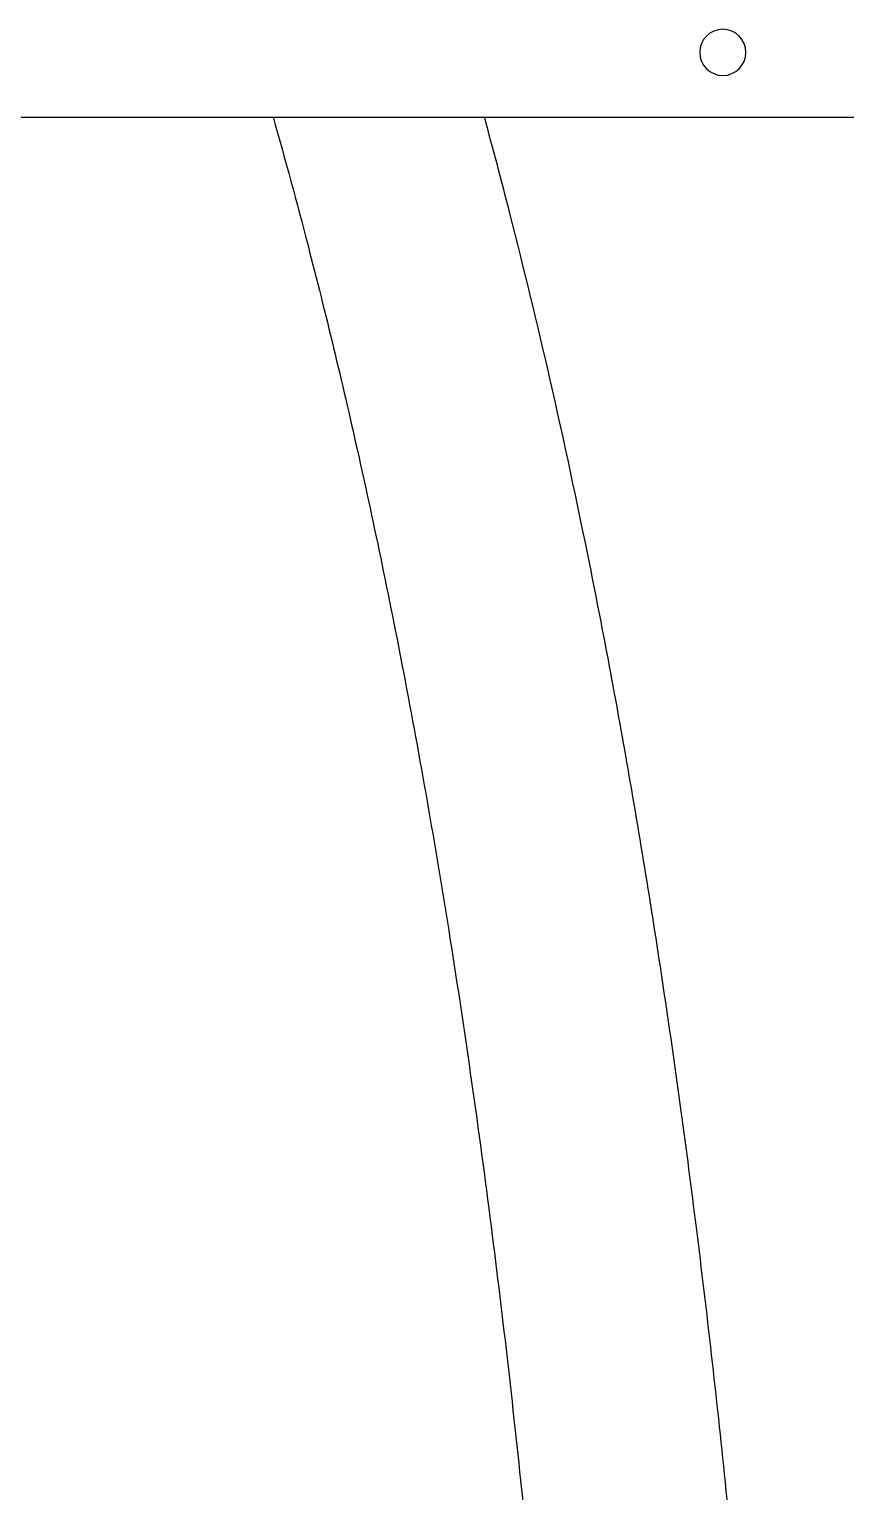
# Model space of a CAD drawing. Header units: millimetres. Extents: x 0 to 1189, y 0 to 841.
# Drawn here: x 1021.64 to 1033.41, y 662.76 to 683.83 of the extents above; entities that cross this region are included whole.
import ezdxf

# ---------------------------------------------------------------- set-up
doc = ezdxf.new("R2010")
doc.units = ezdxf.units.MM
doc.layers.add('2', color=7, linetype='CONTINUOUS', true_color=0xffffff)
doc.layers.add('205', color=7, linetype='CONTINUOUS', true_color=0xffffff)

msp = doc.modelspace()

# ---------------------------------------------------------------- linework, layer by layer
at = {"layer": '2', "color": 27, "linetype": 'Continuous'}
for points, knots in [([(1025.155, 682.572), (1025.33, 681.955), (1025.763, 680.36), (1026.413, 677.654), (1027.099, 674.326), (1027.746, 670.598), (1028.31, 666.627), (1028.791, 662.412), (1029.186, 657.954), (1029.461, 653.687), (1029.642, 649.674), (1029.747, 646.144), (1029.788, 643.587), (1029.802, 642.072), (1029.806, 641.512), (1029.809, 640.948), (1029.81, 640.379), (1029.811, 639.999), (1029.811, 639.808)], [0, 0, 0, 0, 0.044707, 0.115293, 0.193885, 0.281312, 0.37848, 0.472828, 0.57621, 0.689407, 0.769899, 0.855286, 0.934688, 0.947541, 0.960498, 0.97356, 0.986728, 1, 1, 1, 1]), ([(1032.744, 639.808), (1032.744, 640.068), (1032.743, 640.587), (1032.74, 641.36), (1032.735, 642.124), (1032.728, 642.88), (1032.71, 644.332), (1032.658, 647.126), (1032.529, 650.988), (1032.314, 655.12), (1032.041, 658.999), (1031.698, 662.786), (1031.281, 666.467), (1030.814, 669.895), (1030.301, 673.081), (1029.748, 676.037), (1029.177, 678.704), (1028.659, 680.849), (1028.327, 682.107), (1028.2, 682.57)], [0, 0, 0, 0, 0.018118, 0.036031, 0.053741, 0.071249, 0.088557, 0.154657, 0.26549, 0.357109, 0.442274, 0.53583, 0.621508, 0.699926, 0.776539, 0.846124, 0.909277, 0.96654, 1, 1, 1, 1])]:
    msp.add_open_spline(points, degree=3, knots=knots, dxfattribs=at)
at = {"layer": '205', "color": 252, "linetype": 'Continuous'}
msp.add_line((1018.302, 682.568), (1038.635, 682.568), dxfattribs=at)
at = {"layer": '205', "color": 252, "linetype": 'Continuous', "extrusion": (0, 0, -1)}
msp.add_circle((-1031.635, 683.501), 0.333, dxfattribs=at)

doc.saveas('drawing.dxf')
